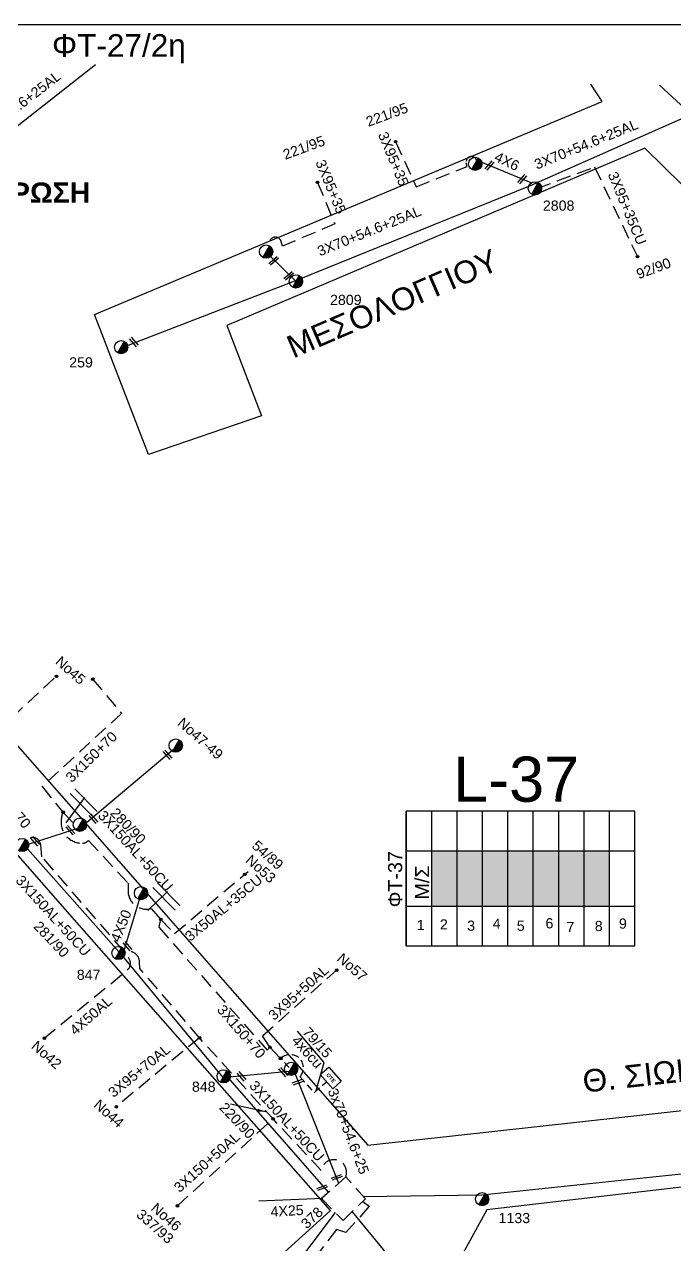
# Model space of a CAD drawing. Header units: millimetres. Extents: x 839 to 3144, y 747 to 1790.
# Drawn here: x 2032.6 to 2147.8, y 1561 to 1777.4 of the extents above; entities that cross this region are included whole.
import ezdxf
from ezdxf.enums import TextEntityAlignment as Align

# ---------------------------------------------------------------- set-up
doc = ezdxf.new("R2010")
doc.units = ezdxf.units.MM
doc.linetypes.add('DASHED', pattern=[19.05, 12.7, -6.35])
for name, color, linetype in [('Pillar OTE', 7, 'Continuous'), ('Ασφαλειοκιβώτια Χ.Τ 9 αναχωρήσεων', 7, 'Continuous'), ('Γέφυρες Εναερίου Δικτύου', 7, 'DASHED'), ('Γυμνά εναέρια ΧΤ (3Φ)   4x50AL', 7, 'Continuous'), ('Γυμνά εναέρια ΧΤ και ΦΟΠ (3Φ)   4x50+16AL', 7, 'Continuous'), ('Επιγραφές - Σχήματα', 7, 'Continuous'), ('Καλώδια ΧΤ   3x150+50AL', 7, 'DASHED'), ('Καλώδια ΧΤ   3x150+70AL', 7, 'DASHED'), ('Καλώδια ΧΤ   3x150AL+50CU', 7, 'DASHED'), ('Καλώδια ΧΤ   3x48+38+16.5', 7, 'DASHED'), ('Καλώδια ΧΤ   3x95+50CU', 7, 'DASHED'), ('Καλώδια ΧΤ   4x50AL', 7, 'DASHED'), ('Μηχανική τομή', 7, 'Continuous'), ('Στύλος ΦΜ', 7, 'Continuous'), ('Στύλος ΦΜ @ 1', 7, 'Continuous'), ('Συνδέσεις', 7, 'Continuous'), ('Συνεστραμμένα ΧΤ   3x70+54.6+25AL', 7, 'SYN_LINE'), ('Τομή', 7, 'Continuous'), ('Υπόβαθρο ΔΕΗ', 7, 'Continuous'), ('Υπόγεια καλώδια Παροχών ΧΤ   4x50AL', 7, 'DASHED'), ('Υπόγεια καλώδια Παροχών ΧΤ   4x6', 7, 'DASHED')]:
    doc.layers.add(name, color=color, linetype=linetype)
doc.styles.get("Standard").update_dxf_attribs({"font": 'ARIAL.TTF'})
doc.linetypes.add('SYN_LINE', pattern='A,0.5,-0.0001,["/\\/\\/\\/",Standard,S=0.1,R=0,X=0,Y=-0.05],-0.25', length=0.7501)
doc.dimstyles.new('ISO-25', dxfattribs={"dimtxt": 2.5, "dimasz": 2.5, "dimexe": 1.25, "dimexo": 0.625, "dimtad": 1, "dimtxsty": 'Standard', "dimcen": 2.5, "dimadec": 0, "dimazin": 0, "dimtfac": 1, "dimtmove": 0, "dimatfit": 3, "dimfxl": 1, "dimarcsym": 0})

# ---------------------------------------------------------------- blocks, each defined once
blk = doc.blocks.new('ΑΣΦΑΛΕΙΟΚΙΒΩΤΙΟ ΥΠΟΣΤΑΘΜΟΥ 9 ΑΝΑΧΩΡΗΣΕΩΝ')
at = {"layer": 'Ασφαλειοκιβώτια Χ.Τ 9 αναχωρήσεων', "ltscale": 40}
for p, q in [((-23.8, 40.36), (24.02, 40.36)), ((-9.72, 40.36), (-9.72, -40.64)), ((9.94, 40.36), (9.94, -40.64)), ((-23.8, 31.36), (24.02, 31.36)), ((-23.8, 22.36), (24.02, 22.36)), ((-23.8, 13.36), (24.02, 13.36)), ((-23.8, 4.36), (24.02, 4.36)), ((-23.8, -4.64), (24.02, -4.64)), ((-23.8, -13.64), (24.02, -13.64)), ((-23.8, -22.64), (24.02, -22.64)), ((-23.8, -31.64), (24.02, -31.64))]:
    blk.add_line(p, q, dxfattribs=at)
at = {"layer": 'Ασφαλειοκιβώτια Χ.Τ 9 αναχωρήσεων'}
blk.add_lwpolyline([(-23.8, -40.64), (24.02, -40.64), (24.02, 40.36), (-23.8, 40.36)], close=True, dxfattribs=at)
for s, p in [('1', (-18.19, 36.66)), ('2', (-17.99, 28.44)), ('3', (-18.43, 18.79)), ('4', (-17.74, 9.77)), ('5', (-18.47, 1.19)), ('6', (-17.59, -8.98)), ('7', (-18.93, -16.39)), ('8', (-18.55, -26.45)), ('9', (-17.69, -35))]:
    blk.add_text(s, height=3.6, rotation=270, dxfattribs=at).set_placement(p)
at = {"layer": 'Ασφαλειοκιβώτια Χ.Τ 9 αναχωρήσεων', "ltscale": 40}
for tag, height, p in [('ΟΝΟΜΑ', 5, (-0.16, 44.31)), ('ΚΕΙΜΕΝΟ 1', 2, (17.06, 35.59)), ('ΚΕΙΜΕΝΟ 2', 2, (17.06, 26.88)), ('ΚΕΙΜΕΝΟ 3', 2, (17.06, 17.69)), ('ΚΕΙΜΕΝΟ 4', 2, (17.06, 8.71)), ('ΚΕΙΜΕΝΟ 5', 2, (17.06, -0.13)), ('ΚΕΙΜΕΝΟ 6', 2, (17.06, -9.05)), ('ΚΕΙΜΕΝΟ 7', 2, (17.06, -18.13)), ('ΚΕΙΜΕΝΟ 8', 2, (17.06, -26.85)), ('ΚΕΙΜΕΝΟ 9', 2, (17.06, -35.99)), ('ΣΧ', 2, (-0.1, -42.64))]:
    blk.add_attdef(tag, text='', height=height, dxfattribs=at).set_placement(p, align=Align.MIDDLE_CENTER)
blk = doc.blocks.new('ΥΠΑΡΧΩΝ ΤΣΙΜΕΝΤΕΝΙΟΣ ΣΤΥΛΟΣ')
at = {"layer": 'Στύλος ΦΜ'}
blk.add_hatch(color=7, dxfattribs=at).paths.add_polyline_path([(-1.29, -2.28, 0.574793), (2.62, 0, 0.268822), (1.3, 2.27)])
at = {"layer": 'Στύλος ΦΜ', "color": 7}
blk.add_line((-1.29, -2.28), (1.3, 2.27), dxfattribs=at)
blk.add_circle((0, 0), 2.62, dxfattribs=at)
at = {"layer": 'Στύλος ΦΜ', "flags": 4}
for tag, p in [('ΑΡΙΘΜΟΣ', (-4.68, 8.05)), ('ΤΥΠΟΣ', (-4.91, 3.03))]:
    blk.add_attdef(tag, p, '', height=4, dxfattribs=at)
blk = doc.blocks.new('ΤΟΜΗ')
at = {"layer": 'Τομή', "ltscale": 40}
for p, q in [((-5.68, 0), (5.68, 0)), ((5.68, -2.33), (-5.68, -2.33))]:
    blk.add_line(p, q, dxfattribs=at)
blk = doc.blocks.new('ΜΗΧΑΝΙΚΗ ΤΟΜΗ')
at = {"layer": 'Μηχανική τομή', "ltscale": 40}
for p, q in [((-1.89, 0.78), (1.89, 0.78)), ((1.89, 0), (-1.89, 0))]:
    blk.add_line(p, q, dxfattribs=at)
blk = doc.blocks.new('A$C3F94617C')
at = {"layer": 'Μηχανική τομή', "xscale": 0.5, "yscale": 0.5, "zscale": 0.5}
blk.add_blockref('ΜΗΧΑΝΙΚΗ ΤΟΜΗ', (0.95, 0), dxfattribs=at)
blk = doc.blocks.new('_ΣΥΝΔΕΣΗ')
at = {"layer": 'Συνδέσεις', "linetype": 'SYN_LINE', "ltscale": 40}
blk.add_hatch(color=256, dxfattribs=at).paths.add_polyline_path([(0.5, -0.01, 1), (-0.5, -0.01, 1)])
at = {"layer": 'Συνδέσεις'}
blk.add_circle((0, -0.01), 0.5, dxfattribs=at)
blk = doc.blocks.new('PILLAR ΟΤΕ')
at = {"layer": 'Pillar OTE', "ltscale": 40}
blk.add_lwpolyline([(-3.31, 2.02), (3.39, 2.02), (3.39, -1.99), (-3.31, -1.99)], close=True, dxfattribs=at)
at = {"layer": 'Pillar OTE', "insert": (-1.81, 0.71), "char_height": 1.3575, "width": 109.961, "attachment_point": 1}
blk.add_mtext('{\\fArial|b1|i0|c161|p34;OTE}', dxfattribs=at)
blk = doc.blocks.new('TSONTA XT1')
at = {"ltscale": 40}
h = blk.add_hatch(color=256, dxfattribs=at)
h.dxf.hatch_style = 1
h.paths.add_polyline_path([(595.96, 2487.66), (597.07, 2488.77), (595.96, 2489.87), (594.85, 2488.77)])
blk.add_lwpolyline([(594.85, 2488.77), (595.96, 2489.87), (597.07, 2488.77), (595.96, 2487.66)], close=True, dxfattribs=at)

msp = doc.modelspace()

# ---------------------------------------------------------------- hatches: boundary and pattern name
at = {"layer": 'Ασφαλειοκιβώτια Χ.Τ 9 αναχωρήσεων', "ltscale": 0.2}
for color, points in [(1, [(2104.77, 1630.86), (2104.77, 1621.03), (2109.27, 1621.03), (2109.27, 1630.86)]), (2, [(2109.27, 1630.86), (2109.27, 1621.03), (2113.77, 1621.03), (2113.77, 1630.86)]), (173, [(2113.77, 1630.86), (2113.77, 1621.03), (2118.27, 1621.03), (2118.27, 1630.86)]), (133, [(2118.27, 1630.86), (2118.27, 1621.03), (2122.77, 1621.03), (2122.77, 1630.86)]), (27, [(2122.77, 1630.86), (2122.77, 1621.03), (2127.27, 1621.03), (2127.27, 1630.86)]), (30, [(2127.27, 1630.86), (2127.27, 1621.03), (2131.77, 1621.03), (2131.77, 1630.86)]), (151, [(2131.77, 1630.86), (2131.77, 1621.03), (2136.27, 1621.03), (2136.27, 1630.86)])]:
    msp.add_hatch(color=color, dxfattribs=at).paths.add_polyline_path(points)

# ---------------------------------------------------------------- linework, layer by layer
at = {"layer": 'Γέφυρες Εναερίου Δικτύου', "color": 2, "ltscale": 0.2}
for points in [[(2098.38, 1756.6), (2102.01, 1748.58), (2111.06, 1752.18), (2110.91, 1752.82, -0.981664), (2112.7, 1753.28, 0.762192)], [(2084.55, 1749.38), (2087.62, 1742), (2078.34, 1738.05), (2078.12, 1738.85, 1.219118), (2076.21, 1737.91, 0.493142)]]:
    msp.add_lwpolyline(points, format="xyb", dxfattribs=at)
at = {"layer": 'Γέφυρες Εναερίου Δικτύου', "color": 2, "linetype": 'Continuous', "ltscale": 0.2}
msp.add_lwpolyline([(2113.39, 1753.05), (2122.33, 1749.33)], dxfattribs=at)
at = {"layer": 'Γέφυρες Εναερίου Δικτύου', "color": 2, "ltscale": 0.2}
msp.add_lwpolyline([(2123.43, 1748.28), (2133.62, 1752.11), (2141.23, 1736.21)], dxfattribs=at)
at = {"layer": 'Γέφυρες Εναερίου Δικτύου', "color": 173, "ltscale": 0.2}
msp.add_lwpolyline([(2023.97, 1655.47), (2027.66, 1651.9), (2038.26, 1661.8)], dxfattribs=at)
at = {"layer": 'Γέφυρες Εναερίου Δικτύου', "color": 173, "linetype": 'SYN_LINE', "ltscale": 10}
msp.add_lwpolyline([(2033.17, 1631.99), (2041.88, 1634.8)], dxfattribs=at)
at = {"layer": 'Γέφυρες Εναερίου Δικτύου', "color": 173, "ltscale": 0.2}
for points in [[(2050.23, 1613.04), (2035.72, 1629.79), (2035.51, 1631.89, 0.863365), (2032.63, 1632.02, 1.214391)], [(2085.22, 1574.18), (2077, 1582.95), (2063.62, 1597.69), (2053.07, 1609.96), (2053.02, 1611.13, 0.545009), (2050.15, 1612.83, 4.221183)]]:
    msp.add_lwpolyline(points, format="xyb", dxfattribs=at)
at = {"layer": 'Γέφυρες Εναερίου Δικτύου', "color": 30, "ltscale": 0.2}
msp.add_lwpolyline([(2056.73, 1618.7), (2056.44, 1617.29), (2075.65, 1595.47), (2076.07, 1596.03), (2079.54, 1592.42)], dxfattribs=at)
at = {"layer": 'Γέφυρες Εναερίου Δικτύου', "color": 30, "linetype": 'SYN_LINE', "ltscale": 10}
msp.add_lwpolyline([(2067.78, 1590.68), (2079.46, 1591.8)], dxfattribs=at)
at = {"layer": 'Γέφυρες Εναερίου Δικτύου', "lineweight": 30, "ltscale": 0.2}
msp.add_lwpolyline([(2089.06, 1565.3), (2093.03, 1569.13), (2089.54, 1573.04), (2085.26, 1569.19)], close=True, dxfattribs=at)
at = {"layer": 'Γέφυρες Εναερίου Δικτύου', "color": 151, "ltscale": 0.2}
msp.add_lwpolyline([(2092.56, 1568.68), (2093.69, 1567.81), (2089.59, 1563.14), (2087.92, 1563.71), (2060.24, 1527.49), (2040.08, 1499.93), (2037.96, 1499.74)], dxfattribs=at)
at = {"layer": 'Γέφυρες Εναερίου Δικτύου', "color": 173, "ltscale": 0.2}
msp.add_arc((2087.44, 1573.83), 2.25, 339.414, 171.2652, dxfattribs=at)
at = {"layer": 'Γυμνά εναέρια ΧΤ (3Φ)   4x50AL', "color": 27, "linetype": 'Continuous', "ltscale": 0.2}
msp.add_lwpolyline([(2050.15, 1612.83), (2053.15, 1622.64)], dxfattribs=at)
at = {"layer": 'Γυμνά εναέρια ΧΤ και ΦΟΠ (3Φ)   4x50+16AL', "color": 2, "ltscale": 0.2}
msp.add_lwpolyline([(2092.66, 1569.54), (2113.68, 1569.84), (2151.79, 1573.86), (2196.85, 1578.6)], dxfattribs=at)
at = {"layer": 'Επιγραφές - Σχήματα', "ltscale": 0.2}
for p, q in [((2040.04, 1635.78), (2043.32, 1640.31)), ((2054.51, 1620.29), (2057.97, 1623.64))]:
    msp.add_line(p, q, dxfattribs=at)
at = {"layer": 'Επιγραφές - Σχήματα'}
msp.add_lwpolyline([(875.79, 1777.39), (2904.25, 1777.39), (2904.25, 763.69), (875.79, 763.69)], close=True, dxfattribs=at)
at = {"layer": 'Καλώδια ΧΤ   3x150+70AL', "color": 30, "ltscale": 0.2}
msp.add_lwpolyline([(2044.67, 1661.3), (2049.84, 1655.22), (2035.74, 1642.24), (2039.43, 1637.71), (2041.55, 1635.45)], dxfattribs=at)
at = {"layer": 'Καλώδια ΧΤ   3x48+38+16.5', "color": 173, "linetype": 'SYN_LINE', "ltscale": 20}
msp.add_line((2042.88, 1635.28), (2058.97, 1648.8), dxfattribs=at)
at = {"layer": 'Καλώδια ΧΤ   3x48+38+16.5', "color": 27, "linetype": 'SYN_LINE', "ltscale": 20}
msp.add_line((2068.58, 1590.7), (2086.49, 1570.26), dxfattribs=at)
at = {"layer": 'Καλώδια ΧΤ   3x48+38+16.5', "linetype": 'SYN_LINE', "ltscale": 15}
msp.add_line((2074.16, 1568.81), (2085.46, 1569.23), dxfattribs=at)
at = {"layer": 'Καλώδια ΧΤ   3x48+38+16.5', "color": 27, "linetype": 'SYN_LINE', "ltscale": 20}
msp.add_lwpolyline([(2033.15, 1631.19), (2049.42, 1612.86), (2067.78, 1590.68)], dxfattribs=at)
at = {"layer": 'Καλώδια ΧΤ   3x95+50CU', "color": 173, "ltscale": 0.2}
msp.add_line((2059.71, 1567.9), (2076.68, 1583.31), dxfattribs=at)
at = {"layer": 'Καλώδια ΧΤ   3x95+50CU', "color": 30, "ltscale": 0.2}
msp.add_lwpolyline([(2039.43, 1637.71), (2039.21, 1636.86, 0.491042), (2042.9, 1632.19, 0.216524), (2043.96, 1632.69), (2050.97, 1625.11), (2050.97, 1623.77, 0.49008), (2055.08, 1620.59), (2056.73, 1618.7), (2059.2, 1616.16), (2072.24, 1627.2)], format="xyb", dxfattribs=at)
msp.add_lwpolyline([(2076.07, 1596.03), (2074.8, 1598.01), (2087.9, 1609.69)], dxfattribs=at)
at = {"layer": 'Καλώδια ΧΤ   3x95+50CU', "color": 173, "ltscale": 0.2}
msp.add_lwpolyline([(2063.62, 1597.69), (2048.87, 1585.47)], dxfattribs=at)
at = {"layer": 'Καλώδια ΧΤ   4x50AL', "color": 27, "ltscale": 0.2}
msp.add_lwpolyline([(2036.11, 1597.63), (2050.83, 1609.69, 0.724289), (2049.77, 1612.43, 38.546402)], format="xyb", dxfattribs=at)
at = {"layer": 'Συνεστραμμένα ΧΤ   3x70+54.6+25AL', "color": 151, "ltscale": 20}
msp.add_lwpolyline([(2019.22, 1749.91), (2045.18, 1770.29)], dxfattribs=at)
at = {"layer": 'Συνεστραμμένα ΧΤ   3x70+54.6+25AL', "color": 1, "ltscale": 20}
for points in [[(2145.11, 1766.63), (2151.14, 1761.05), (2176.94, 1736.16), (2203.62, 1710.41)], [(2090.68, 1566.86), (2109.18, 1544.3), (2130.64, 1519.68), (2152.65, 1494.6)]]:
    msp.add_lwpolyline(points, dxfattribs=at)
at = {"layer": 'Συνεστραμμένα ΧΤ   3x70+54.6+25AL', "color": 2, "ltscale": 20}
msp.add_lwpolyline([(2049.91, 1720.07), (2081, 1732.12), (2122.3, 1748.83), (2150.99, 1761.54)], dxfattribs=at)
at = {"layer": 'Συνεστραμμένα ΧΤ   3x70+54.6+25AL', "color": 2, "ltscale": 8}
msp.add_lwpolyline([(2075.94, 1736.55), (2080.58, 1731.95)], dxfattribs=at)
at = {"layer": 'Συνεστραμμένα ΧΤ   3x70+54.6+25AL', "color": 30, "linetype": 'SYN_LINE', "ltscale": 20}
msp.add_lwpolyline([(2080.41, 1591.69), (2088.29, 1571.92)], dxfattribs=at)
at = {"layer": 'Συνεστραμμένα ΧΤ   3x70+54.6+25AL', "color": 133, "ltscale": 20}
msp.add_lwpolyline([(2087.67, 1566.73), (2065.96, 1537.82), (2063.81, 1535.92), (2038.22, 1500.73)], dxfattribs=at)
at = {"layer": 'Υπόβαθρο ΔΕΗ'}
for points in [[(1853.75, 1766.27), (1846.66, 1739.98), (1865.36, 1725.73), (1913.23, 1631.46), (1970.73, 1572.17), (2007.75, 1533.95), (2037.49, 1503.25), (2076.79, 1557.95), (2086.87, 1567.08), (2041.5, 1618.61), (1991.77, 1675.44), (1942.12, 1731.42), (1911.52, 1767.33)], [(2142.52, 1755.47), (2068.45, 1724.01), (2074.61, 1707.97), (2054.61, 1701.15), (2045.04, 1725.95), (2134.95, 1763.7), (2132.99, 1766.81)], [(2209.22, 1635.14), (2154.39, 1676.54), (2185.66, 1713.06), (2142.52, 1755.47)], [(1943.95, 1749.34), (1981.51, 1706.15), (2039.2, 1640.61), (2093.47, 1578.64), (2228.97, 1593.59), (2267.27, 1597.69), (2294.86, 1607.42), (2233.69, 1666.99), (2192.33, 1706.74), (2168.22, 1679.61), (2215.8, 1643.34)], [(2085.7, 1593.34), (2081.02, 1598.87)]]:
    msp.add_lwpolyline(points, dxfattribs=at)
msp.add_lwpolyline([(2200.13, 1457.02), (2280, 1520.75), (2329.83, 1559.99), (2312.81, 1590), (2304.93, 1596.41), (2272.44, 1585.22), (2188.12, 1575.76), (2114.56, 1567.21), (2110.22, 1559.33), (2164.23, 1497.93)], close=True, dxfattribs=at)
at = {"layer": 'Υπόγεια καλώδια Παροχών ΧΤ   4x6', "color": 30, "linetype": 'DASHED', "ltscale": 0.1}
msp.add_lwpolyline([(2078.29, 1594.25, -0.906544), (2081.44, 1590.8), (2083.94, 1587.96), (2086.09, 1589.84)], format="xyb", dxfattribs=at)

# ---------------------------------------------------------------- block references
at = {"layer": 'Pillar OTE', "xscale": 0.5, "yscale": 0.5, "zscale": 0.5, "rotation": 310.9438389097332}
msp.add_blockref('PILLAR ΟΤΕ', (2086.87, 1590.6), dxfattribs=at)
at = {"layer": 'Ασφαλειοκιβώτια Χ.Τ 9 αναχωρήσεων', "xscale": 0.5, "yscale": 0.5, "zscale": 0.5, "rotation": 90}
msp.add_blockref('ΑΣΦΑΛΕΙΟΚΙΒΩΤΙΟ ΥΠΟΣΤΑΘΜΟΥ 9 ΑΝΑΧΩΡΗΣΕΩΝ', (2120.45, 1625.89), dxfattribs=at).add_auto_attribs({'ΟΝΟΜΑ': 'ΦΤ-37'})
at = {"layer": 'Επιγραφές - Σχήματα', "ltscale": 0.2}
for p, rotation in [((2114.56, 1751.53), 49.07142395184042), ((2120.35, 1749.09), 49.07142395184042), ((2076.2, 1734.69), 40.93870350224247), ((2078.85, 1732.03), 40.93870350224245), ((2052.77, 1720.48), 131.3716073331545), ((2058.76, 1647.27), 131.3716073331548), ((2045.64, 1635.94), 131.3716073331547), ((2041.53, 1633.93), 131.3716073331547), ((2035.3, 1631.95), 131.3716073331547), ((2051.66, 1613.36), 131.3716073331547), ((2071.83, 1590.27), 131.3716073331545), ((2079.22, 1591.02), 131.3716073331547), ((2081.86, 1590.33), 200.0252026016134), ((2088.79, 1573.46), 200.0252026016135), ((2086.21, 1571.62), 200.0252026016135)]:
    msp.add_blockref('A$C3F94617C', p, dxfattribs=dict(at, rotation=rotation))
at = {"layer": 'Στύλος ΦΜ @ 1', "ltscale": 40, "xscale": 0.4499999999998181, "yscale": 0.4499999999998181, "zscale": 0.4499999999998181}
for p in [(2112.49, 1752.66), (2075.44, 1737.1), (2059.42, 1649.51), (2042.45, 1635.48), (2053.27, 1623.34), (2079.88, 1592.19)]:
    msp.add_blockref('ΥΠΑΡΧΩΝ ΤΣΙΜΕΝΤΕΝΙΟΣ ΣΤΥΛΟΣ', p, dxfattribs=at)
at = {"layer": 'Στύλος ΦΜ @ 1', "ltscale": 40}
ref = msp.add_blockref('ΥΠΑΡΧΩΝ ΤΣΙΜΕΝΤΕΝΙΟΣ ΣΤΥΛΟΣ', (2123.07, 1748.31), dxfattribs=dict(at, xscale=0.4499999999998181, yscale=0.4499999999998181, zscale=0.4499999999998181))
ref.add_attrib('ΤΥΠΟΣ', '2808', (2124.47, 1744.36), dxfattribs={"layer": 'Στύλος ΦΜ', "height": 1.8, "flags": 4})
ref = msp.add_blockref('ΥΠΑΡΧΩΝ ΤΣΙΜΕΝΤΕΝΙΟΣ ΣΤΥΛΟΣ', (2080.73, 1731.82), dxfattribs=dict(at, xscale=0.4499999999998181, yscale=0.4499999999998181, zscale=0.4499999999998181))
ref.add_attrib('ΤΥΠΟΣ', '2809', (2086.76, 1727.64), dxfattribs={"layer": 'Στύλος ΦΜ', "height": 1.8, "flags": 4})
ref = msp.add_blockref('ΥΠΑΡΧΩΝ ΤΣΙΜΕΝΤΕΝΙΟΣ ΣΤΥΛΟΣ', (2049.76, 1720.16), dxfattribs=dict(at, xscale=0.4499999999998181, yscale=0.4499999999998181, zscale=0.4499999999998181))
ref.add_attrib('ΑΡΙΘΜΟΣ', '259', (2040.55, 1716.56), dxfattribs={"layer": 'Στύλος ΦΜ', "height": 1.8, "flags": 4})
ref = msp.add_blockref('ΥΠΑΡΧΩΝ ΤΣΙΜΕΝΤΕΝΙΟΣ ΣΤΥΛΟΣ', (2032.2, 1631.88), dxfattribs=dict(at, xscale=0.4499999999998181, yscale=0.4499999999998181, zscale=0.4499999999998181))
ref.add_attrib('ΤΥΠΟΣ', '896', (2025.64, 1629.02), dxfattribs={"layer": 'Στύλος ΦΜ', "height": 1.8, "flags": 4})
ref = msp.add_blockref('ΥΠΑΡΧΩΝ ΤΣΙΜΕΝΤΕΝΙΟΣ ΣΤΥΛΟΣ', (2049.28, 1612.73), dxfattribs=dict(at, xscale=0.4499999999998181, yscale=0.4499999999998181, zscale=0.4499999999998181))
ref.add_attrib('ΤΥΠΟΣ', '847', (2041.9, 1607.97), dxfattribs={"layer": 'Στύλος ΦΜ', "height": 1.8, "flags": 4})
ref = msp.add_blockref('ΥΠΑΡΧΩΝ ΤΣΙΜΕΝΤΕΝΙΟΣ ΣΤΥΛΟΣ', (2067.92, 1590.86), dxfattribs=dict(at, xscale=0.4499999999998181, yscale=0.4499999999998181, zscale=0.4499999999998181))
ref.add_attrib('ΤΥΠΟΣ', '848', (2062.3, 1588.12), dxfattribs={"layer": 'Στύλος ΦΜ', "height": 1.8, "flags": 4})
ref = msp.add_blockref('ΥΠΑΡΧΩΝ ΤΣΙΜΕΝΤΕΝΙΟΣ ΣΤΥΛΟΣ', (2113.72, 1569.08), dxfattribs=dict(at, xscale=0.4499999999998181, yscale=0.4499999999998181, zscale=0.4499999999998181))
ref.add_attrib('ΤΥΠΟΣ', '1133', (2116.62, 1564.83), dxfattribs={"layer": 'Στύλος ΦΜ', "height": 1.8, "flags": 4})
at = {"layer": 'Συνδέσεις', "xscale": 0.4500000000000455, "yscale": 0.4500000000000455, "zscale": 0.4500000000000455}
for p in [(2098.38, 1756.6), (2084.55, 1749.38), (2141.23, 1736.22), (2038.31, 1661.8), (2044.72, 1661.29), (2039.47, 1637.7), (2071.66, 1626.67), (2056.77, 1618.7), (2087.94, 1609.68), (2036.16, 1597.63), (2063.67, 1597.68), (2076.12, 1596.02), (2048.91, 1585.46), (2076.68, 1583.31), (2059.72, 1567.91)]:
    msp.add_blockref('_ΣΥΝΔΕΣΗ', p, dxfattribs=at)
at = {"layer": 'Συνδέσεις', "xscale": 0.3075184835441075, "yscale": 0.3075184835441075, "zscale": 0.3075184835441075, "rotation": 38.32132087916491}
msp.add_blockref('TSONTA XT1', (2408.81, 879.95), dxfattribs=at)
at = {"layer": 'Τομή', "xscale": 0.5000000000002691, "yscale": 0.5000000000002691, "zscale": 0.5000000000002691, "rotation": 314.5655151073557}
for p in [(2043.54, 1639.82), (2058.18, 1623.15)]:
    msp.add_blockref('ΤΟΜΗ', p, dxfattribs=at)

# ---------------------------------------------------------------- texts
at = {"color": 1, "ltscale": 30, "insert": (1976.32, 1749.36), "char_height": 3.6, "width": 70.239, "attachment_point": 1}
msp.add_mtext('{\\fArial|b1|i0|c161|p34;ΣΕ ΕΞΕΛΙΞΗ Η ΕΝΗΜΕΡΩΣΗ ΑΠΟ  20.11.14}', dxfattribs=at)
at = {"layer": 'Γυμνά εναέρια ΧΤ (3Φ)   4x50AL', "ltscale": 0.2, "insert": (2047.79, 1615.15), "char_height": 1.8, "width": 5.1742, "attachment_point": 1, "rotation": 68.189}
msp.add_mtext('4Χ50', dxfattribs=at)
at = {"layer": 'Επιγραφές - Σχήματα', "ltscale": 0.2, "attachment_point": 1}
for s, insert, char_height, width in [('ΦΤ-27/2η', (2037.5, 1775.66), 4, 14.1894), ('L-37', (2108.55, 1647.55), 8, 39.9345)]:
    msp.add_mtext(s, dxfattribs=dict(at, insert=insert, char_height=char_height, width=width))
for s, insert, char_height, width, rotation in [('221/95', (2092.93, 1760.9), 1.8, 9.756, 20.2823), ('221/95', (2078.21, 1755.06), 1.8, 9.756, 20.2823), ('3Χ95+35', (2096.88, 1758.56), 1.8, 9.756, 292.5925), ('3Χ95+35', (2085.8, 1753.64), 1.8, 9.756, 292.5925), ('4Χ6', (2116.48, 1754.9), 1.8, 9.756, 334.4893), ('3Χ95+35CU', (2137.6, 1751.49), 1.8, 9.756, 292.5925), ('ΜΕΣΟΛΟΓΓΙΟΥ', (2078.65, 1721.8), 4, 68.291, 23.3792), ('92/90', (2140.82, 1733.89), 1.8, 9.756, 20.2823), ('Νο45', (2039.14, 1665.51), 1.8, 9.756, 318.5111), ('Νο47-49', (2060.78, 1654.63), 1.8, 9.756, 318.5111), ('280/90', (2049, 1638.67), 1.8, 9.756, 313.6143), ('54/89', (2073.96, 1632.85), 1.8, 9.756, 318.5111), ('Νο53', (2072.84, 1630.32), 1.8, 9.756, 318.5111), ('Μ/Σ', (2101.82, 1622.22), 2.5, 5.9456, 90), ('281/90', (2035.4, 1618.57), 1.8, 9.756, 313.6143), ('Νο57', (2089.04, 1612.88), 1.8, 9.756, 318.5111), ('Νο42', (2034.89, 1597.33), 1.8, 9.756, 318.5111), ('Θ. ΣΙΩΚΟΥ', (2131.31, 1591.93), 4, 68.291, 6.3438), ('Νο44', (2045.93, 1586.92), 1.8, 9.756, 318.5111), ('220/90', (2068.32, 1586.43), 1.8, 9.756, 313.6143), ('337/93', (2053.49, 1567.47), 1.8, 9.756, 318.5111), ('Νο46', (2056.09, 1568.59), 1.8, 9.756, 318.5111), ('4Χ25', (2076.17, 1567.75), 1.8, 6.7647, 3.3066), ('378', (2081.41, 1565), 1.8, 6.7647, 43.2505)]:
    msp.add_mtext(s, dxfattribs=dict(at, insert=insert, char_height=char_height, width=width, rotation=rotation))
at = {"layer": 'Καλώδια ΧΤ   3x150+50AL', "ltscale": 0.2}
for s, rotation, p in [('3X150+70', 310.7108, (2071.06, 1598.8)), ('3X150+50AL', 41.9049, (2064.94, 1575.68))]:
    msp.add_text(s, height=1.8, rotation=rotation, dxfattribs=at).set_placement(p, align=Align.MIDDLE)
at = {"layer": 'Καλώδια ΧΤ   3x150+70AL', "ltscale": 0.2}
for rotation, p in [(44.4714, (2044.47, 1647.51)), (311.1679, (2029.42, 1639.56))]:
    msp.add_text('3X150+70', height=1.8, rotation=rotation, dxfattribs=at).set_placement(p, align=Align.MIDDLE)
at = {"layer": 'Καλώδια ΧΤ   3x150AL+50CU', "ltscale": 0.2}
for p in [(2052.3, 1630.82), (2037.73, 1619.34), (2079.12, 1582.95)]:
    msp.add_text('3X150AL+50CU', height=1.8, rotation=312.1706, dxfattribs=at).set_placement(p, align=Align.MIDDLE)
at = {"layer": 'Καλώδια ΧΤ   3x95+50CU', "ltscale": 0.2}
for s, rotation, p in [('3X50AL+35CU', 39.5904, (2067.92, 1620.74)), ('3X95+50AL', 41.7024, (2081.16, 1605.72)), ('3X95+70AL', 39.0922, (2052.95, 1591.85))]:
    msp.add_text(s, height=1.8, rotation=rotation, dxfattribs=at).set_placement(p, align=Align.MIDDLE)
at = {"layer": 'Καλώδια ΧΤ   4x50AL', "ltscale": 0.2}
msp.add_text('4X50AL', height=1.8, rotation=41.2577, dxfattribs=at).set_placement((2044.39, 1601.65), align=Align.MIDDLE)
at = {"layer": 'Συνεστραμμένα ΧΤ   3x70+54.6+25AL', "ltscale": 20}
for s, rotation, p in [('3X70+54.6+25AL', 37.8698, (2030.99, 1762.57)), ('3X70+54.6+25AL', 22.0789, (2132.14, 1756.14)), ('3X70+54.6+25AL', 22.0789, (2093.7, 1740.75)), ('3x70+54.6+25', 290.9775, (2090.04, 1581.13))]:
    msp.add_text(s, height=1.8, rotation=rotation, dxfattribs=at).set_placement(p, align=Align.MIDDLE)
at = {"layer": 'Υπόγεια καλώδια Παροχών ΧΤ   4x50AL', "color": 7, "ltscale": 0.2, "char_height": 1.8, "attachment_point": 1, "rotation": 312.0338}
for s, insert in [('79/15', (2083.08, 1599.81)), ('4x6cu', (2081.18, 1598.28))]:
    msp.add_mtext_dynamic_manual_height_columns(s, width=1.8, gutter_width=12.5, heights=[0.118], dxfattribs=dict(at, insert=insert))

# ---------------------------------------------------------------- leaders
at = {"layer": 'Επιγραφές - Σχήματα', "ltscale": 40}
for points, override in [([(2084.28, 1588.32), (2085.7, 1593.34)], {"dimasz": 1, "dimtad": 0}), ([(2075.41, 1584.54), (2069.12, 1585.95)], {"dimasz": 1.5, "dimtad": 0})]:
    msp.add_leader(points, dimstyle='ISO-25', override=override, dxfattribs=at)

doc.saveas('drawing.dxf')
